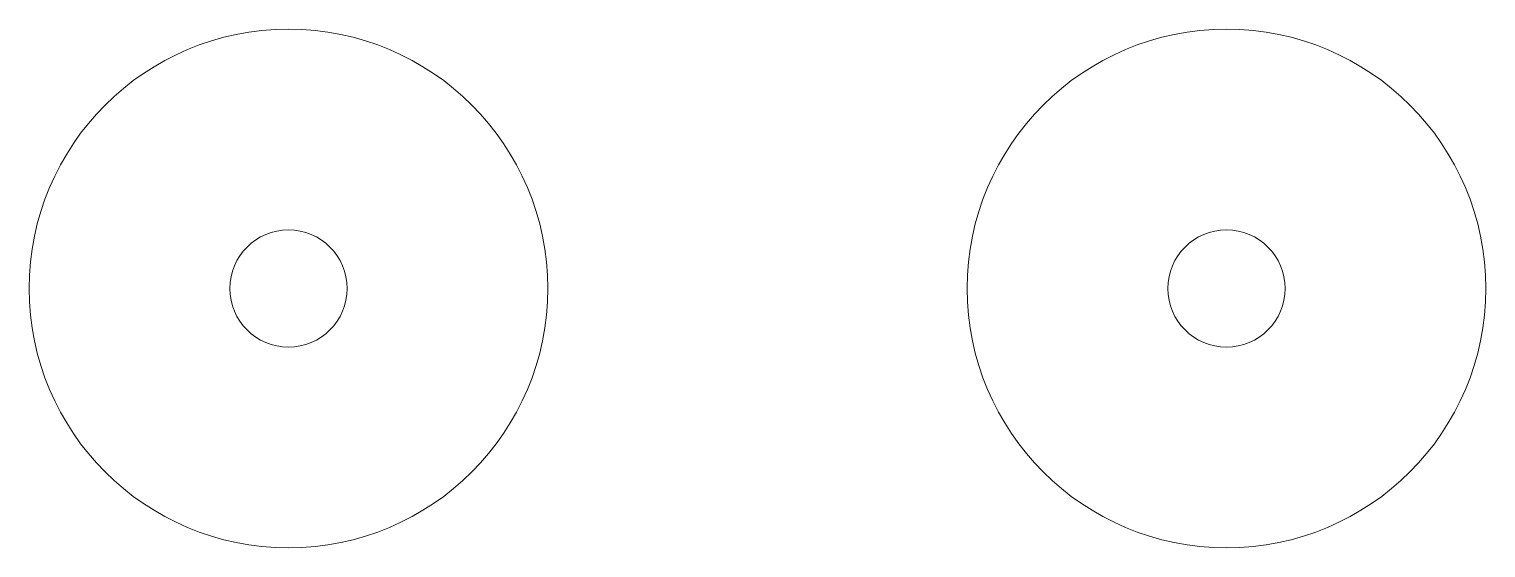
# Model space of a CAD drawing. Header units: inches. Extents: x 0.72 to 2.28, y 0.72 to 1.28.
import ezdxf

# ---------------------------------------------------------------- set-up
doc = ezdxf.new("R2010")
doc.units = ezdxf.units.IN
doc.layers.get('0').update_dxf_attribs({"linetype": 'CONTINUOUS', "lineweight": 0})
doc.layers.add('holes', color=7, linetype='CONTINUOUS', lineweight=0)

msp = doc.modelspace()

# ---------------------------------------------------------------- linework, layer by layer
for centre in [(1, 1), (2, 1)]:
    msp.add_circle(centre, 0.2765)
at = {"layer": 'holes'}
for centre in [(1, 1), (2, 1)]:
    msp.add_circle(centre, 0.0625, dxfattribs=at)

doc.saveas('drawing.dxf')
